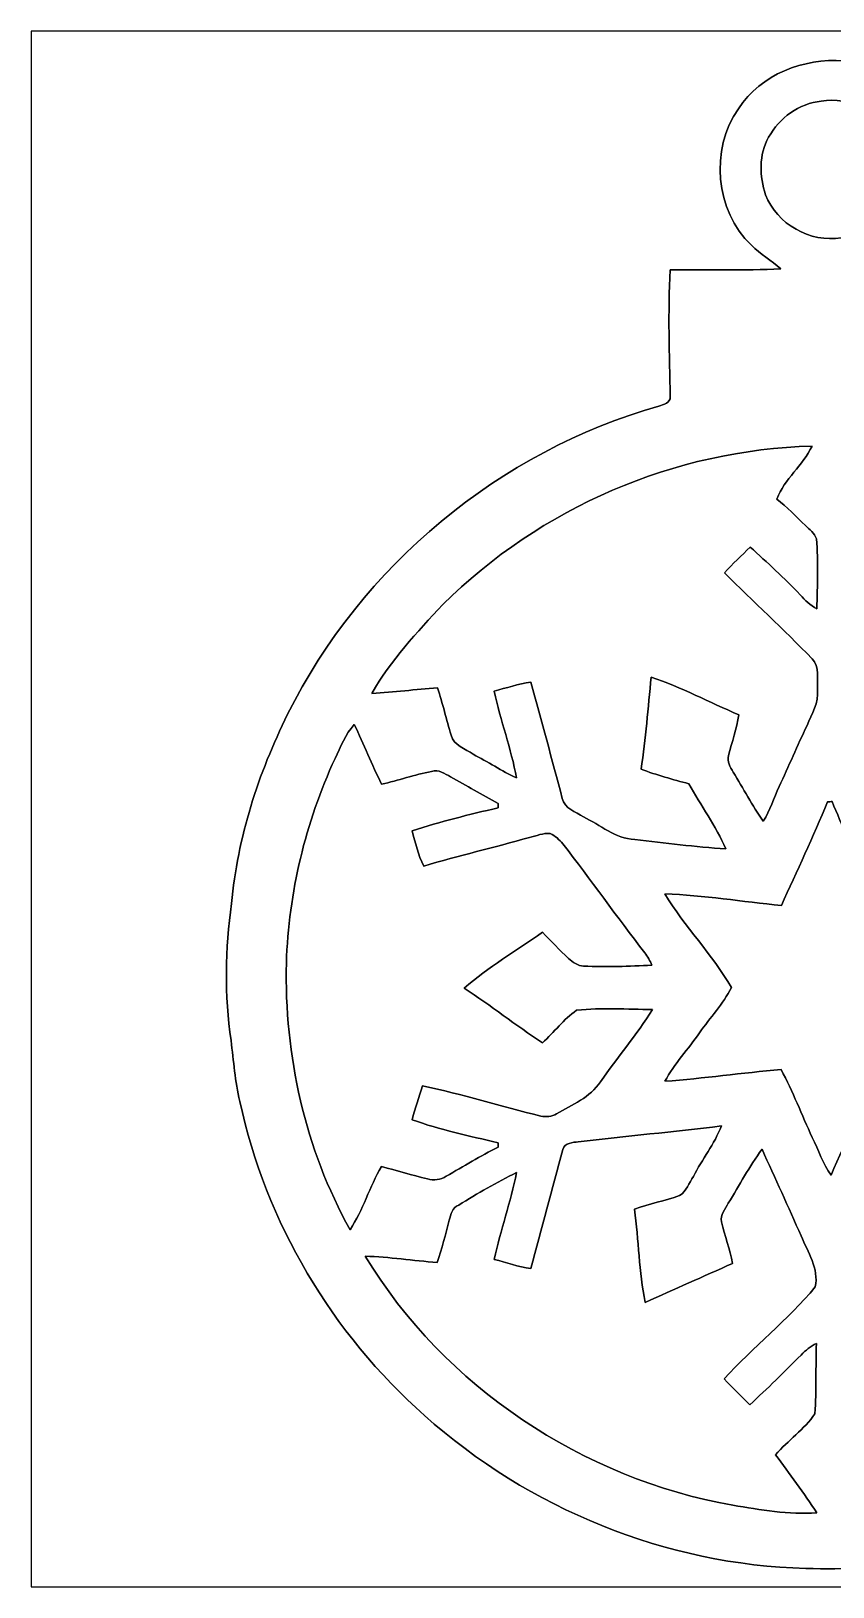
# Model space of a CAD drawing. Header units: centimetres. Extents: x -16.8 to 16.8, y -16.7 to 16.7.
# Drawn here: x -16.77 to 0.42, y -16.67 to 16.67 of the extents above; entities that cross this region are included whole.
import ezdxf

# ---------------------------------------------------------------- set-up
doc = ezdxf.new("R2010")
doc.units = ezdxf.units.CM
doc.header["$MEASUREMENT"] = 0
doc.layers.add('Layer 1', color=7, linetype='Continuous')

msp = doc.modelspace()

# ---------------------------------------------------------------- linework, layer by layer
at = {"layer": 'Layer 1', "color": 7}
for points, knots in [([(-16.77458, 16.66875), (-16.77458, 16.66875), (16.77458, 16.66875), (16.77458, 16.66875), (16.77458, 16.66875), (16.77458, 16.66875), (16.77458, -16.66875), (16.77458, -16.66875), (16.77458, -16.66875), (16.77458, -16.66875), (-16.77458, -16.66875), (-16.77458, -16.66875), (-16.77458, -16.66875), (-16.77458, -16.66875), (-16.77458, 16.66875), (-16.77458, 16.66875), (-16.77458, 16.66875), (-16.77458, 16.66875), (-16.77458, 16.66875), (-16.77458, 16.66875)], [0, 0, 0, 0, 0.16666667, 0.16666667, 0.16666667, 0.16666667, 0.33333333, 0.33333333, 0.33333333, 0.33333333, 0.5, 0.5, 0.5, 0.5, 0.66666667, 0.66666667, 0.66666667, 0.66666667, 1, 1, 1, 1]), ([(-1.6002, 15.00505), (-2.2225, 14.13369), (-2.10114, 12.81924), (-1.32539, 12.08017), (-1.32539, 12.08017), (-1.13489, 11.88614), (-0.89112, 11.75738), (-0.6925, 11.57323), (-0.6925, 11.57323), (-1.48273, 11.53477), (-2.27365, 11.56088), (-3.06423, 11.55277), (-3.06423, 11.55277), (-3.1182, 10.64719), (-3.08257, 9.73772), (-3.06458, 8.83144), (-3.06458, 8.83144), (-3.06246, 8.70338), (-3.21134, 8.66634), (-3.308, 8.63388), (-3.308, 8.63388), (-6.72677, 7.66692), (-9.69081, 5.21123), (-11.27196, 2.02883), (-11.27196, 2.02883), (-11.90131, 0.76094), (-12.34793, -0.61242), (-12.47493, -2.02671), (-12.47493, -2.02671), (-12.61745, -2.99826), (-12.62309, -3.99062), (-12.48657, -4.96323), (-12.48657, -4.96323), (-12.43013, -5.39785), (-12.39979, -5.83741), (-12.29854, -6.26498), (-12.29854, -6.26498), (-11.73903, -8.85296), (-10.32051, -11.24303), (-8.3372, -12.99422), (-8.3372, -12.99422), (-6.10376, -14.99447), (-3.1563, -16.19885), (-0.15416, -16.27293), (-0.15416, -16.27293), (1.49154, -16.31703), (3.16301, -16.14629), (4.72017, -15.58819), (4.72017, -15.58819), (6.8072, -14.87629), (8.70797, -13.62146), (10.17623, -11.97539), (10.17623, -11.97539), (11.81347, -10.16), (12.91696, -7.86095), (13.26903, -5.43913), (13.26903, -5.43913), (13.4493, -4.10492), (13.42425, -2.74567), (13.22105, -1.4157), (13.22105, -1.4157), (12.83229, 0.88053), (11.77008, 3.05188), (10.22315, 4.79002), (10.22315, 4.79002), (8.67939, 6.51263), (6.68373, 7.83802), (4.47216, 8.52946), (4.47216, 8.52946), (4.27108, 8.59296), (4.06471, 8.64835), (3.87562, 8.7436), (3.87562, 8.7436), (3.81564, 8.77429), (3.83258, 8.85084), (3.82482, 8.90552), (3.82482, 8.90552), (3.81635, 9.78782), (3.83505, 10.67012), (3.83999, 11.55241), (3.83999, 11.55241), (3.04835, 11.56159), (2.25637, 11.53266), (1.46544, 11.5764), (1.46544, 11.5764), (1.77059, 11.82264), (2.12372, 12.03078), (2.33786, 12.37086), (2.33786, 12.37086), (2.95169, 13.18366), (2.9023, 14.41238), (2.23379, 15.18073), (2.23379, 15.18073), (1.85526, 15.67145), (1.24848, 15.92897), (0.65193, 16.03163), (0.65193, 16.03163), (-0.20249, 16.09302), (-1.12571, 15.74765), (-1.6002, 15.00505)], [0, 0, 0, 0, 0.03846154, 0.03846154, 0.03846154, 0.03846154, 0.07692308, 0.07692308, 0.07692308, 0.07692308, 0.11538462, 0.11538462, 0.11538462, 0.11538462, 0.15384615, 0.15384615, 0.15384615, 0.15384615, 0.19230769, 0.19230769, 0.19230769, 0.19230769, 0.23076923, 0.23076923, 0.23076923, 0.23076923, 0.26923077, 0.26923077, 0.26923077, 0.26923077, 0.30769231, 0.30769231, 0.30769231, 0.30769231, 0.34615385, 0.34615385, 0.34615385, 0.34615385, 0.38461538, 0.38461538, 0.38461538, 0.38461538, 0.42307692, 0.42307692, 0.42307692, 0.42307692, 0.46153846, 0.46153846, 0.46153846, 0.46153846, 0.5, 0.5, 0.5, 0.5, 0.53846154, 0.53846154, 0.53846154, 0.53846154, 0.57692308, 0.57692308, 0.57692308, 0.57692308, 0.61538462, 0.61538462, 0.61538462, 0.61538462, 0.65384615, 0.65384615, 0.65384615, 0.65384615, 0.69230769, 0.69230769, 0.69230769, 0.69230769, 0.73076923, 0.73076923, 0.73076923, 0.73076923, 0.76923077, 0.76923077, 0.76923077, 0.76923077, 0.80769231, 0.80769231, 0.80769231, 0.80769231, 0.84615385, 0.84615385, 0.84615385, 0.84615385, 0.88461538, 0.88461538, 0.88461538, 0.88461538, 0.92307692, 0.92307692, 0.92307692, 0.92307692, 1, 1, 1, 1]), ([(0.17321, 15.16839), (0.77399, 15.26822), (1.42946, 14.95354), (1.71274, 14.41238), (1.71274, 14.41238), (1.94239, 14.01657), (1.95016, 13.50539), (1.76424, 13.09052), (1.76424, 13.09052), (1.55575, 12.63544), (1.10031, 12.30101), (0.6029, 12.24139), (0.6029, 12.24139), (-0.06315, 12.12427), (-0.77788, 12.5349), (-1.02376, 13.16143), (-1.02376, 13.16143), (-1.14547, 13.5569), (-1.17087, 14.02362), (-0.95568, 14.39298), (-0.95568, 14.39298), (-0.72884, 14.80891), (-0.30233, 15.12006), (0.17321, 15.16839)], [0, 0, 0, 0, 0.14285714, 0.14285714, 0.14285714, 0.14285714, 0.28571429, 0.28571429, 0.28571429, 0.28571429, 0.42857143, 0.42857143, 0.42857143, 0.42857143, 0.57142857, 0.57142857, 0.57142857, 0.57142857, 0.71428571, 0.71428571, 0.71428571, 0.71428571, 1, 1, 1, 1]), ([(-7.94314, 4.38044), (-5.85611, 6.45689), (-2.96863, 7.70184), (-0.02364, 7.77628), (-0.02364, 7.77628), (-0.22331, 7.36424), (-0.61313, 7.07178), (-0.77823, 6.64245), (-0.77823, 6.64245), (-0.55986, 6.4703), (-0.37077, 6.26533), (-0.16616, 6.07766), (-0.16616, 6.07766), (-0.08431, 5.98699), (0.0314, 5.91114), (0.06879, 5.78838), (0.06879, 5.78838), (0.11359, 5.29061), (0.08855, 4.78966), (0.07796, 4.29084), (0.07796, 4.29084), (-0.06209, 4.3628), (-0.17321, 4.47569), (-0.27905, 4.58999), (-0.27905, 4.58999), (-0.61666, 4.95053), (-0.98637, 5.27897), (-1.34973, 5.61305), (-1.34973, 5.61305), (-1.53494, 5.43066), (-1.72685, 5.25533), (-1.90288, 5.06377), (-1.90288, 5.06377), (-1.28693, 4.439), (-0.63535, 3.84986), (-0.02434, 3.22016), (-0.02434, 3.22016), (0.1524, 3.05082), (0.07267, 2.77354), (0.09349, 2.55729), (0.09349, 2.55729), (0.11783, 2.28), (-0.02293, 2.03341), (-0.13194, 1.79105), (-0.13194, 1.79105), (-0.33761, 1.35784), (-0.52634, 0.91722), (-0.72813, 0.4826), (-0.72813, 0.4826), (-0.8442, 0.2353), (-0.9204, -0.03175), (-1.06998, -0.26282), (-1.06998, -0.26282), (-1.30704, 0.07479), (-1.50107, 0.43921), (-1.71662, 0.79022), (-1.71662, 0.79022), (-1.78012, 0.895), (-1.85314, 1.01706), (-1.81645, 1.14441), (-1.81645, 1.14441), (-1.74766, 1.43722), (-1.63336, 1.71909), (-1.59808, 2.01965), (-1.59808, 2.01965), (-2.22462, 2.28459), (-2.82857, 2.6102), (-3.47416, 2.82575), (-3.47416, 2.82575), (-3.54189, 2.16817), (-3.58846, 1.50742), (-3.69182, 0.85372), (-3.69182, 0.85372), (-3.35809, 0.72672), (-3.01308, 0.63112), (-2.66771, 0.54081), (-2.66771, 0.54081), (-2.4063, 0.07479), (-2.09021, -0.36371), (-1.8736, -0.85302), (-1.8736, -0.85302), (-2.5273, -0.8128), (-3.17747, -0.72602), (-3.82834, -0.65511), (-3.82834, -0.65511), (-4.24321, -0.63077), (-4.56847, -0.34184), (-4.92795, -0.16792), (-4.92795, -0.16792), (-5.09517, -0.06279), (-5.33047, 0.00917), (-5.38233, 0.22472), (-5.38233, 0.22472), (-5.59647, 1.05869), (-5.83212, 1.88666), (-6.05896, 2.71745), (-6.05896, 2.71745), (-6.3246, 2.67794), (-6.58142, 2.59644), (-6.8393, 2.52271), (-6.8393, 2.52271), (-6.70701, 1.89689), (-6.47524, 1.29505), (-6.36482, 0.66428), (-6.36482, 0.66428), (-6.68373, 0.81598), (-6.97936, 1.01247), (-7.29368, 1.17299), (-7.29368, 1.17299), (-7.45913, 1.29187), (-7.71102, 1.36137), (-7.76746, 1.57974), (-7.76746, 1.57974), (-7.86412, 1.91876), (-7.94844, 2.26166), (-8.05709, 2.5975), (-8.05709, 2.5975), (-8.52629, 2.56364), (-8.99372, 2.50119), (-9.46362, 2.47615), (-9.46362, 2.47615), (-9.06039, 3.18699), (-8.49877, 3.78742), (-7.94314, 4.38044)], [0, 0, 0, 0, 0.03125, 0.03125, 0.03125, 0.03125, 0.0625, 0.0625, 0.0625, 0.0625, 0.09375, 0.09375, 0.09375, 0.09375, 0.125, 0.125, 0.125, 0.125, 0.15625, 0.15625, 0.15625, 0.15625, 0.1875, 0.1875, 0.1875, 0.1875, 0.21875, 0.21875, 0.21875, 0.21875, 0.25, 0.25, 0.25, 0.25, 0.28125, 0.28125, 0.28125, 0.28125, 0.3125, 0.3125, 0.3125, 0.3125, 0.34375, 0.34375, 0.34375, 0.34375, 0.375, 0.375, 0.375, 0.375, 0.40625, 0.40625, 0.40625, 0.40625, 0.4375, 0.4375, 0.4375, 0.4375, 0.46875, 0.46875, 0.46875, 0.46875, 0.5, 0.5, 0.5, 0.5, 0.53125, 0.53125, 0.53125, 0.53125, 0.5625, 0.5625, 0.5625, 0.5625, 0.59375, 0.59375, 0.59375, 0.59375, 0.625, 0.625, 0.625, 0.625, 0.65625, 0.65625, 0.65625, 0.65625, 0.6875, 0.6875, 0.6875, 0.6875, 0.71875, 0.71875, 0.71875, 0.71875, 0.75, 0.75, 0.75, 0.75, 0.78125, 0.78125, 0.78125, 0.78125, 0.8125, 0.8125, 0.8125, 0.8125, 0.84375, 0.84375, 0.84375, 0.84375, 0.875, 0.875, 0.875, 0.875, 0.90625, 0.90625, 0.90625, 0.90625, 0.9375, 0.9375, 0.9375, 0.9375, 1, 1, 1, 1]), ([(-10.2549, 1.08021), (-10.13636, 1.33244), (-10.03618, 1.60196), (-9.84321, 1.80869), (-9.84321, 1.80869), (-9.63648, 1.38853), (-9.46538, 0.95179), (-9.25724, 0.53199), (-9.25724, 0.53199), (-8.89635, 0.60889), (-8.54886, 0.73942), (-8.18586, 0.80574), (-8.18586, 0.80574), (-8.03063, 0.86254), (-7.90575, 0.75001), (-7.77628, 0.69144), (-7.77628, 0.69144), (-7.43797, 0.49883), (-7.10106, 0.30445), (-6.75816, 0.11994), (-6.75816, 0.11994), (-6.75816, 0.09666), (-6.75816, 0.04939), (-6.75816, 0.02611), (-6.75816, 0.02611), (-7.37764, -0.11924), (-7.99677, -0.27305), (-8.60319, -0.46567), (-8.60319, -0.46567), (-8.53087, -0.72073), (-8.47513, -0.98425), (-8.35272, -1.22167), (-8.35272, -1.22167), (-7.60166, -1.00365), (-6.83966, -0.82374), (-6.08753, -0.60889), (-6.08753, -0.60889), (-5.94007, -0.5775), (-5.79191, -0.50871), (-5.63774, -0.52564), (-5.63774, -0.52564), (-5.5312, -0.57291), (-5.44548, -0.65899), (-5.36716, -0.74471), (-5.36716, -0.74471), (-4.77661, -1.51941), (-4.20652, -2.30999), (-3.61033, -3.08081), (-3.61033, -3.08081), (-3.54859, -3.16265), (-3.4992, -3.25296), (-3.46004, -3.34786), (-3.46004, -3.34786), (-3.94723, -3.37256), (-4.43583, -3.38596), (-4.92337, -3.36726), (-4.92337, -3.36726), (-5.04931, -3.36162), (-5.15549, -3.28083), (-5.24545, -3.2004), (-5.24545, -3.2004), (-5.4416, -3.02295), (-5.61975, -2.82787), (-5.80778, -2.64266), (-5.80778, -2.64266), (-6.37258, -3.03283), (-6.96454, -3.39302), (-7.48771, -3.83857), (-7.48771, -3.83857), (-6.91444, -4.2097), (-6.37822, -4.63479), (-5.80672, -5.00803), (-5.80672, -5.00803), (-5.55625, -4.78437), (-5.35234, -4.5018), (-5.0733, -4.31412), (-5.0733, -4.31412), (-4.53566, -4.24886), (-3.98851, -4.29225), (-3.44734, -4.2986), (-3.44734, -4.2986), (-3.78919, -4.83411), (-4.19029, -5.32906), (-4.56353, -5.84306), (-4.56353, -5.84306), (-4.78614, -6.1782), (-5.16608, -6.34189), (-5.5051, -6.53062), (-5.5051, -6.53062), (-5.60493, -6.59024), (-5.72523, -6.60612), (-5.83883, -6.58072), (-5.83883, -6.58072), (-6.68726, -6.37046), (-7.5244, -6.11364), (-8.37988, -5.93266), (-8.37988, -5.93266), (-8.46102, -6.17185), (-8.53722, -6.4135), (-8.60213, -6.65798), (-8.60213, -6.65798), (-8.00382, -6.87458), (-7.37729, -7.00581), (-6.75852, -7.15045), (-6.75852, -7.15045), (-6.75816, -7.17444), (-6.75746, -7.22171), (-6.75675, -7.24535), (-6.75675, -7.24535), (-7.13634, -7.43797), (-7.50217, -7.65492), (-7.86906, -7.86941), (-7.86906, -7.86941), (-7.98865, -7.94279), (-8.13894, -7.96149), (-8.2744, -7.92727), (-8.2744, -7.92727), (-8.60425, -7.84154), (-8.93198, -7.74947), (-9.26112, -7.66127), (-9.26112, -7.66127), (-9.50736, -8.10084), (-9.66117, -8.58873), (-9.93069, -9.01559), (-9.93069, -9.01559), (-10.90224, -7.28521), (-11.34392, -5.27791), (-11.29947, -3.29953), (-11.29947, -3.29953), (-11.24938, -1.78999), (-10.89201, -0.28963), (-10.2549, 1.08021)], [0, 0, 0, 0, 0.02941176, 0.02941176, 0.02941176, 0.02941176, 0.05882353, 0.05882353, 0.05882353, 0.05882353, 0.08823529, 0.08823529, 0.08823529, 0.08823529, 0.11764706, 0.11764706, 0.11764706, 0.11764706, 0.14705882, 0.14705882, 0.14705882, 0.14705882, 0.17647059, 0.17647059, 0.17647059, 0.17647059, 0.20588235, 0.20588235, 0.20588235, 0.20588235, 0.23529412, 0.23529412, 0.23529412, 0.23529412, 0.26470588, 0.26470588, 0.26470588, 0.26470588, 0.29411765, 0.29411765, 0.29411765, 0.29411765, 0.32352941, 0.32352941, 0.32352941, 0.32352941, 0.35294118, 0.35294118, 0.35294118, 0.35294118, 0.38235294, 0.38235294, 0.38235294, 0.38235294, 0.41176471, 0.41176471, 0.41176471, 0.41176471, 0.44117647, 0.44117647, 0.44117647, 0.44117647, 0.47058824, 0.47058824, 0.47058824, 0.47058824, 0.5, 0.5, 0.5, 0.5, 0.52941176, 0.52941176, 0.52941176, 0.52941176, 0.55882353, 0.55882353, 0.55882353, 0.55882353, 0.58823529, 0.58823529, 0.58823529, 0.58823529, 0.61764706, 0.61764706, 0.61764706, 0.61764706, 0.64705882, 0.64705882, 0.64705882, 0.64705882, 0.67647059, 0.67647059, 0.67647059, 0.67647059, 0.70588235, 0.70588235, 0.70588235, 0.70588235, 0.73529412, 0.73529412, 0.73529412, 0.73529412, 0.76470588, 0.76470588, 0.76470588, 0.76470588, 0.79411765, 0.79411765, 0.79411765, 0.79411765, 0.82352941, 0.82352941, 0.82352941, 0.82352941, 0.85294118, 0.85294118, 0.85294118, 0.85294118, 0.88235294, 0.88235294, 0.88235294, 0.88235294, 0.91176471, 0.91176471, 0.91176471, 0.91176471, 0.94117647, 0.94117647, 0.94117647, 0.94117647, 1, 1, 1, 1]), ([(0.30868, 0.15311), (0.33302, 0.15487), (0.38206, 0.1584), (0.4064, 0.16016), (0.4064, 0.16016), (0.61242, -0.35384), (0.85972, -0.84914), (1.07668, -1.35819), (1.07668, -1.35819), (1.18463, -1.59773), (1.27529, -1.84785), (1.42275, -2.06693), (1.42275, -2.06693), (2.25072, -1.9939), (3.07411, -1.86267), (3.9049, -1.82704), (3.9049, -1.82704), (3.52178, -2.38936), (3.09809, -2.92347), (2.69275, -3.46957), (2.69275, -3.46957), (2.61232, -3.58563), (2.50402, -3.68829), (2.45639, -3.82411), (2.45639, -3.82411), (2.89877, -4.51661), (3.46428, -5.12551), (3.90948, -5.81695), (3.90948, -5.81695), (3.0667, -5.79931), (2.23414, -5.64339), (1.39382, -5.58588), (1.39382, -5.58588), (1.05516, -6.33801), (0.71332, -7.08907), (0.38382, -7.84542), (0.38382, -7.84542), (0.20779, -7.59954), (0.11501, -7.30673), (-0.01834, -7.03792), (-0.01834, -7.03792), (-0.24906, -6.55708), (-0.43109, -6.05261), (-0.68756, -5.58482), (-0.68756, -5.58482), (-1.52012, -5.65326), (-2.34809, -5.77462), (-3.18135, -5.83424), (-3.18135, -5.83424), (-2.97639, -5.45924), (-2.68217, -5.14279), (-2.43628, -4.79496), (-2.43628, -4.79496), (-2.21086, -4.47181), (-1.9304, -4.17654), (-1.75436, -3.82729), (-1.75436, -3.82729), (-2.16429, -3.1182), (-2.75414, -2.5206), (-3.18382, -1.81963), (-3.18382, -1.81963), (-2.34633, -1.84714), (-1.51694, -1.98861), (-0.68298, -2.06657), (-0.68298, -2.06657), (-0.34184, -1.33174), (-0.00459, -0.59408), (0.30868, 0.15311)], [0, 0, 0, 0, 0.05555556, 0.05555556, 0.05555556, 0.05555556, 0.11111111, 0.11111111, 0.11111111, 0.11111111, 0.16666667, 0.16666667, 0.16666667, 0.16666667, 0.22222222, 0.22222222, 0.22222222, 0.22222222, 0.27777778, 0.27777778, 0.27777778, 0.27777778, 0.33333333, 0.33333333, 0.33333333, 0.33333333, 0.38888889, 0.38888889, 0.38888889, 0.38888889, 0.44444444, 0.44444444, 0.44444444, 0.44444444, 0.5, 0.5, 0.5, 0.5, 0.55555556, 0.55555556, 0.55555556, 0.55555556, 0.61111111, 0.61111111, 0.61111111, 0.61111111, 0.66666667, 0.66666667, 0.66666667, 0.66666667, 0.72222222, 0.72222222, 0.72222222, 0.72222222, 0.77777778, 0.77777778, 0.77777778, 0.77777778, 0.83333333, 0.83333333, 0.83333333, 0.83333333, 0.88888889, 0.88888889, 0.88888889, 0.88888889, 1, 1, 1, 1]), ([(-5.03943, -7.13034), (-4.01673, -7.01005), (-2.99085, -6.91974), (-1.96921, -6.79168), (-1.96921, -6.79168), (-2.11631, -7.17867), (-2.38019, -7.50641), (-2.57034, -7.87188), (-2.57034, -7.87188), (-2.66277, -8.00841), (-2.71427, -8.19291), (-2.86385, -8.28146), (-2.86385, -8.28146), (-3.17923, -8.4014), (-3.51684, -8.45326), (-3.83117, -8.57603), (-3.83117, -8.57603), (-3.74121, -9.23925), (-3.74227, -9.91658), (-3.6008, -10.57169), (-3.6008, -10.57169), (-2.97886, -10.293), (-2.35656, -10.01571), (-1.73355, -9.73949), (-1.73355, -9.73949), (-1.78012, -9.43398), (-1.899, -9.14612), (-1.96709, -8.84626), (-1.96709, -8.84626), (-2.00237, -8.69668), (-1.88313, -8.56932), (-1.82174, -8.44585), (-1.82174, -8.44585), (-1.57656, -8.06379), (-1.37266, -7.65457), (-1.09714, -7.29262), (-1.09714, -7.29262), (-0.81421, -7.90963), (-0.53446, -8.52805), (-0.25788, -9.14823), (-0.25788, -9.14823), (-0.11148, -9.49643), (0.127, -9.84321), (0.04551, -10.24079), (0.04551, -10.24079), (-0.55174, -10.94916), (-1.28305, -11.53195), (-1.911, -12.21281), (-1.911, -12.21281), (-1.73073, -12.39908), (-1.54658, -12.58252), (-1.36066, -12.76421), (-1.36066, -12.76421), (-0.98072, -12.42272), (-0.62018, -12.06112), (-0.25894, -11.70023), (-0.25894, -11.70023), (-0.16298, -11.60039), (-0.05468, -11.51184), (0.07056, -11.45081), (0.07056, -11.45081), (0.05045, -11.95246), (0.0702, -12.45553), (0.03881, -12.95717), (0.03881, -12.95717), (-0.19332, -13.29478), (-0.53763, -13.53185), (-0.80892, -13.83559), (-0.80892, -13.83559), (-0.50906, -14.24799), (-0.19826, -14.65368), (0.07867, -15.08231), (0.07867, -15.08231), (-0.52599, -15.12605), (-1.13065, -15.01352), (-1.72579, -14.91932), (-1.72579, -14.91932), (-4.94136, -14.34677), (-7.91034, -12.38603), (-9.60579, -9.5818), (-9.60579, -9.5818), (-9.09038, -9.60191), (-8.57885, -9.67493), (-8.06485, -9.72009), (-8.06485, -9.72009), (-7.96678, -9.42058), (-7.88211, -9.11719), (-7.80627, -8.81168), (-7.80627, -8.81168), (-7.76887, -8.68786), (-7.74453, -8.53616), (-7.60095, -8.48748), (-7.60095, -8.48748), (-7.19949, -8.23666), (-6.78744, -8.00029), (-6.3627, -7.79145), (-6.3627, -7.79145), (-6.48688, -8.41975), (-6.70631, -9.02441), (-6.83895, -9.65094), (-6.83895, -9.65094), (-6.58072, -9.72114), (-6.32601, -9.81428), (-6.05896, -9.84568), (-6.05896, -9.84568), (-5.82895, -8.99513), (-5.60176, -8.14388), (-5.3661, -7.29509), (-5.3661, -7.29509), (-5.33083, -7.15186), (-5.15691, -7.14551), (-5.03943, -7.13034)], [0, 0, 0, 0, 0.03448276, 0.03448276, 0.03448276, 0.03448276, 0.06896552, 0.06896552, 0.06896552, 0.06896552, 0.10344828, 0.10344828, 0.10344828, 0.10344828, 0.13793103, 0.13793103, 0.13793103, 0.13793103, 0.17241379, 0.17241379, 0.17241379, 0.17241379, 0.20689655, 0.20689655, 0.20689655, 0.20689655, 0.24137931, 0.24137931, 0.24137931, 0.24137931, 0.27586207, 0.27586207, 0.27586207, 0.27586207, 0.31034483, 0.31034483, 0.31034483, 0.31034483, 0.34482759, 0.34482759, 0.34482759, 0.34482759, 0.37931034, 0.37931034, 0.37931034, 0.37931034, 0.4137931, 0.4137931, 0.4137931, 0.4137931, 0.44827586, 0.44827586, 0.44827586, 0.44827586, 0.48275862, 0.48275862, 0.48275862, 0.48275862, 0.51724138, 0.51724138, 0.51724138, 0.51724138, 0.55172414, 0.55172414, 0.55172414, 0.55172414, 0.5862069, 0.5862069, 0.5862069, 0.5862069, 0.62068966, 0.62068966, 0.62068966, 0.62068966, 0.65517241, 0.65517241, 0.65517241, 0.65517241, 0.68965517, 0.68965517, 0.68965517, 0.68965517, 0.72413793, 0.72413793, 0.72413793, 0.72413793, 0.75862069, 0.75862069, 0.75862069, 0.75862069, 0.79310345, 0.79310345, 0.79310345, 0.79310345, 0.82758621, 0.82758621, 0.82758621, 0.82758621, 0.86206897, 0.86206897, 0.86206897, 0.86206897, 0.89655172, 0.89655172, 0.89655172, 0.89655172, 0.93103448, 0.93103448, 0.93103448, 0.93103448, 1, 1, 1, 1])]:
    msp.add_open_spline(points, degree=3, knots=knots, dxfattribs=at)
at = {"layer": 'Layer 1', "color": 9}
for points, knots in [([(-1.6002, 15.00505), (-1.12571, 15.74765), (-0.20249, 16.09302), (0.65193, 16.03163), (0.65193, 16.03163), (1.24848, 15.92897), (1.85526, 15.67145), (2.23379, 15.18073), (2.23379, 15.18073), (2.9023, 14.41238), (2.95169, 13.18366), (2.33786, 12.37086), (2.33786, 12.37086), (2.12372, 12.03078), (1.77059, 11.82264), (1.46544, 11.5764), (1.46544, 11.5764), (2.25637, 11.53266), (3.04835, 11.56159), (3.83999, 11.55241), (3.83999, 11.55241), (3.83505, 10.67012), (3.81635, 9.78782), (3.82482, 8.90552), (3.82482, 8.90552), (3.83258, 8.85084), (3.81564, 8.77429), (3.87562, 8.7436), (3.87562, 8.7436), (4.06471, 8.64835), (4.27108, 8.59296), (4.47216, 8.52946), (4.47216, 8.52946), (6.68373, 7.83802), (8.67939, 6.51263), (10.22315, 4.79002), (10.22315, 4.79002), (11.77008, 3.05188), (12.83229, 0.88053), (13.22105, -1.4157), (13.22105, -1.4157), (13.42425, -2.74567), (13.4493, -4.10492), (13.26903, -5.43913), (13.26903, -5.43913), (12.91696, -7.86095), (11.81347, -10.16), (10.17623, -11.97539), (10.17623, -11.97539), (8.70797, -13.62146), (6.8072, -14.87629), (4.72017, -15.58819), (4.72017, -15.58819), (3.16301, -16.14629), (1.49154, -16.31703), (-0.15416, -16.27293), (-0.15416, -16.27293), (-3.1563, -16.19885), (-6.10376, -14.99447), (-8.3372, -12.99422), (-8.3372, -12.99422), (-10.32051, -11.24303), (-11.73903, -8.85296), (-12.29854, -6.26498), (-12.29854, -6.26498), (-12.39979, -5.83741), (-12.43013, -5.39785), (-12.48657, -4.96323), (-12.48657, -4.96323), (-12.62309, -3.99062), (-12.61745, -2.99826), (-12.47493, -2.02671), (-12.47493, -2.02671), (-12.34793, -0.61242), (-11.90131, 0.76094), (-11.27196, 2.02883), (-11.27196, 2.02883), (-9.69081, 5.21123), (-6.72677, 7.66692), (-3.308, 8.63388), (-3.308, 8.63388), (-3.21134, 8.66634), (-3.06246, 8.70338), (-3.06458, 8.83144), (-3.06458, 8.83144), (-3.08257, 9.73772), (-3.1182, 10.64719), (-3.06423, 11.55277), (-3.06423, 11.55277), (-2.27365, 11.56088), (-1.48273, 11.53477), (-0.6925, 11.57323), (-0.6925, 11.57323), (-0.89112, 11.75738), (-1.13489, 11.88614), (-1.32539, 12.08017), (-1.32539, 12.08017), (-2.10114, 12.81924), (-2.2225, 14.13369), (-1.6002, 15.00505), (-1.6002, 15.00505), (-1.6002, 15.00505), (-1.6002, 15.00505), (-1.6002, 15.00505)], [0, 0, 0, 0, 0.03703704, 0.03703704, 0.03703704, 0.03703704, 0.07407407, 0.07407407, 0.07407407, 0.07407407, 0.11111111, 0.11111111, 0.11111111, 0.11111111, 0.14814815, 0.14814815, 0.14814815, 0.14814815, 0.18518519, 0.18518519, 0.18518519, 0.18518519, 0.22222222, 0.22222222, 0.22222222, 0.22222222, 0.25925926, 0.25925926, 0.25925926, 0.25925926, 0.2962963, 0.2962963, 0.2962963, 0.2962963, 0.33333333, 0.33333333, 0.33333333, 0.33333333, 0.37037037, 0.37037037, 0.37037037, 0.37037037, 0.40740741, 0.40740741, 0.40740741, 0.40740741, 0.44444444, 0.44444444, 0.44444444, 0.44444444, 0.48148148, 0.48148148, 0.48148148, 0.48148148, 0.51851852, 0.51851852, 0.51851852, 0.51851852, 0.55555556, 0.55555556, 0.55555556, 0.55555556, 0.59259259, 0.59259259, 0.59259259, 0.59259259, 0.62962963, 0.62962963, 0.62962963, 0.62962963, 0.66666667, 0.66666667, 0.66666667, 0.66666667, 0.7037037, 0.7037037, 0.7037037, 0.7037037, 0.74074074, 0.74074074, 0.74074074, 0.74074074, 0.77777778, 0.77777778, 0.77777778, 0.77777778, 0.81481481, 0.81481481, 0.81481481, 0.81481481, 0.85185185, 0.85185185, 0.85185185, 0.85185185, 0.88888889, 0.88888889, 0.88888889, 0.88888889, 0.92592593, 0.92592593, 0.92592593, 0.92592593, 1, 1, 1, 1]), ([(0.17321, 15.16839), (-0.30233, 15.12006), (-0.72884, 14.80891), (-0.95568, 14.39298), (-0.95568, 14.39298), (-1.17087, 14.02362), (-1.14547, 13.5569), (-1.02376, 13.16143), (-1.02376, 13.16143), (-0.77788, 12.5349), (-0.06315, 12.12427), (0.6029, 12.24139), (0.6029, 12.24139), (1.10031, 12.30101), (1.55575, 12.63544), (1.76424, 13.09052), (1.76424, 13.09052), (1.95016, 13.50539), (1.94239, 14.01657), (1.71274, 14.41238), (1.71274, 14.41238), (1.42946, 14.95354), (0.77399, 15.26822), (0.17321, 15.16839), (0.17321, 15.16839), (0.17321, 15.16839), (0.17321, 15.16839), (0.17321, 15.16839)], [0, 0, 0, 0, 0.125, 0.125, 0.125, 0.125, 0.25, 0.25, 0.25, 0.25, 0.375, 0.375, 0.375, 0.375, 0.5, 0.5, 0.5, 0.5, 0.625, 0.625, 0.625, 0.625, 0.75, 0.75, 0.75, 0.75, 1, 1, 1, 1]), ([(-7.94314, 4.38044), (-8.49877, 3.78742), (-9.06039, 3.18699), (-9.46362, 2.47615), (-9.46362, 2.47615), (-8.99372, 2.50119), (-8.52629, 2.56364), (-8.05709, 2.5975), (-8.05709, 2.5975), (-7.94844, 2.26166), (-7.86412, 1.91876), (-7.76746, 1.57974), (-7.76746, 1.57974), (-7.71102, 1.36137), (-7.45913, 1.29187), (-7.29368, 1.17299), (-7.29368, 1.17299), (-6.97936, 1.01247), (-6.68373, 0.81598), (-6.36482, 0.66428), (-6.36482, 0.66428), (-6.47524, 1.29505), (-6.70701, 1.89689), (-6.8393, 2.52271), (-6.8393, 2.52271), (-6.58142, 2.59644), (-6.3246, 2.67794), (-6.05896, 2.71745), (-6.05896, 2.71745), (-5.83212, 1.88666), (-5.59647, 1.05869), (-5.38233, 0.22472), (-5.38233, 0.22472), (-5.33047, 0.00917), (-5.09517, -0.06279), (-4.92795, -0.16792), (-4.92795, -0.16792), (-4.56847, -0.34184), (-4.24321, -0.63077), (-3.82834, -0.65511), (-3.82834, -0.65511), (-3.17747, -0.72602), (-2.5273, -0.8128), (-1.8736, -0.85302), (-1.8736, -0.85302), (-2.09021, -0.36371), (-2.4063, 0.07479), (-2.66771, 0.54081), (-2.66771, 0.54081), (-3.01308, 0.63112), (-3.35809, 0.72672), (-3.69182, 0.85372), (-3.69182, 0.85372), (-3.58846, 1.50742), (-3.54189, 2.16817), (-3.47416, 2.82575), (-3.47416, 2.82575), (-2.82857, 2.6102), (-2.22462, 2.28459), (-1.59808, 2.01965), (-1.59808, 2.01965), (-1.63336, 1.71909), (-1.74766, 1.43722), (-1.81645, 1.14441), (-1.81645, 1.14441), (-1.85314, 1.01706), (-1.78012, 0.895), (-1.71662, 0.79022), (-1.71662, 0.79022), (-1.50107, 0.43921), (-1.30704, 0.07479), (-1.06998, -0.26282), (-1.06998, -0.26282), (-0.9204, -0.03175), (-0.8442, 0.2353), (-0.72813, 0.4826), (-0.72813, 0.4826), (-0.52634, 0.91722), (-0.33761, 1.35784), (-0.13194, 1.79105), (-0.13194, 1.79105), (-0.02293, 2.03341), (0.11783, 2.28), (0.09349, 2.55729), (0.09349, 2.55729), (0.07267, 2.77354), (0.1524, 3.05082), (-0.02434, 3.22016), (-0.02434, 3.22016), (-0.63535, 3.84986), (-1.28693, 4.439), (-1.90288, 5.06377), (-1.90288, 5.06377), (-1.72685, 5.25533), (-1.53494, 5.43066), (-1.34973, 5.61305), (-1.34973, 5.61305), (-0.98637, 5.27897), (-0.61666, 4.95053), (-0.27905, 4.58999), (-0.27905, 4.58999), (-0.17321, 4.47569), (-0.06209, 4.3628), (0.07796, 4.29084), (0.07796, 4.29084), (0.08855, 4.78966), (0.11359, 5.29061), (0.06879, 5.78838), (0.06879, 5.78838), (0.0314, 5.91114), (-0.08431, 5.98699), (-0.16616, 6.07766), (-0.16616, 6.07766), (-0.37077, 6.26533), (-0.55986, 6.4703), (-0.77823, 6.64245), (-0.77823, 6.64245), (-0.61313, 7.07178), (-0.22331, 7.36424), (-0.02364, 7.77628), (-0.02364, 7.77628), (-2.96863, 7.70184), (-5.85611, 6.45689), (-7.94314, 4.38044), (-7.94314, 4.38044), (-7.94314, 4.38044), (-7.94314, 4.38044), (-7.94314, 4.38044)], [0, 0, 0, 0, 0.03030303, 0.03030303, 0.03030303, 0.03030303, 0.06060606, 0.06060606, 0.06060606, 0.06060606, 0.09090909, 0.09090909, 0.09090909, 0.09090909, 0.12121212, 0.12121212, 0.12121212, 0.12121212, 0.15151515, 0.15151515, 0.15151515, 0.15151515, 0.18181818, 0.18181818, 0.18181818, 0.18181818, 0.21212121, 0.21212121, 0.21212121, 0.21212121, 0.24242424, 0.24242424, 0.24242424, 0.24242424, 0.27272727, 0.27272727, 0.27272727, 0.27272727, 0.3030303, 0.3030303, 0.3030303, 0.3030303, 0.33333333, 0.33333333, 0.33333333, 0.33333333, 0.36363636, 0.36363636, 0.36363636, 0.36363636, 0.39393939, 0.39393939, 0.39393939, 0.39393939, 0.42424242, 0.42424242, 0.42424242, 0.42424242, 0.45454545, 0.45454545, 0.45454545, 0.45454545, 0.48484848, 0.48484848, 0.48484848, 0.48484848, 0.51515152, 0.51515152, 0.51515152, 0.51515152, 0.54545455, 0.54545455, 0.54545455, 0.54545455, 0.57575758, 0.57575758, 0.57575758, 0.57575758, 0.60606061, 0.60606061, 0.60606061, 0.60606061, 0.63636364, 0.63636364, 0.63636364, 0.63636364, 0.66666667, 0.66666667, 0.66666667, 0.66666667, 0.6969697, 0.6969697, 0.6969697, 0.6969697, 0.72727273, 0.72727273, 0.72727273, 0.72727273, 0.75757576, 0.75757576, 0.75757576, 0.75757576, 0.78787879, 0.78787879, 0.78787879, 0.78787879, 0.81818182, 0.81818182, 0.81818182, 0.81818182, 0.84848485, 0.84848485, 0.84848485, 0.84848485, 0.87878788, 0.87878788, 0.87878788, 0.87878788, 0.90909091, 0.90909091, 0.90909091, 0.90909091, 0.93939394, 0.93939394, 0.93939394, 0.93939394, 1, 1, 1, 1]), ([(-10.2549, 1.08021), (-10.89201, -0.28963), (-11.24938, -1.78999), (-11.29947, -3.29953), (-11.29947, -3.29953), (-11.34392, -5.27791), (-10.90224, -7.28521), (-9.93069, -9.01559), (-9.93069, -9.01559), (-9.66117, -8.58873), (-9.50736, -8.10084), (-9.26112, -7.66127), (-9.26112, -7.66127), (-8.93198, -7.74947), (-8.60425, -7.84154), (-8.2744, -7.92727), (-8.2744, -7.92727), (-8.13894, -7.96149), (-7.98865, -7.94279), (-7.86906, -7.86941), (-7.86906, -7.86941), (-7.50217, -7.65492), (-7.13634, -7.43797), (-6.75675, -7.24535), (-6.75675, -7.24535), (-6.75746, -7.22171), (-6.75816, -7.17444), (-6.75852, -7.15045), (-6.75852, -7.15045), (-7.37729, -7.00581), (-8.00382, -6.87458), (-8.60213, -6.65798), (-8.60213, -6.65798), (-8.53722, -6.4135), (-8.46102, -6.17185), (-8.37988, -5.93266), (-8.37988, -5.93266), (-7.5244, -6.11364), (-6.68726, -6.37046), (-5.83883, -6.58072), (-5.83883, -6.58072), (-5.72523, -6.60612), (-5.60493, -6.59024), (-5.5051, -6.53062), (-5.5051, -6.53062), (-5.16608, -6.34189), (-4.78614, -6.1782), (-4.56353, -5.84306), (-4.56353, -5.84306), (-4.19029, -5.32906), (-3.78919, -4.83411), (-3.44734, -4.2986), (-3.44734, -4.2986), (-3.98851, -4.29225), (-4.53566, -4.24886), (-5.0733, -4.31412), (-5.0733, -4.31412), (-5.35234, -4.5018), (-5.55625, -4.78437), (-5.80672, -5.00803), (-5.80672, -5.00803), (-6.37822, -4.63479), (-6.91444, -4.2097), (-7.48771, -3.83857), (-7.48771, -3.83857), (-6.96454, -3.39302), (-6.37258, -3.03283), (-5.80778, -2.64266), (-5.80778, -2.64266), (-5.61975, -2.82787), (-5.4416, -3.02295), (-5.24545, -3.2004), (-5.24545, -3.2004), (-5.15549, -3.28083), (-5.04931, -3.36162), (-4.92337, -3.36726), (-4.92337, -3.36726), (-4.43583, -3.38596), (-3.94723, -3.37256), (-3.46004, -3.34786), (-3.46004, -3.34786), (-3.4992, -3.25296), (-3.54859, -3.16265), (-3.61033, -3.08081), (-3.61033, -3.08081), (-4.20652, -2.30999), (-4.77661, -1.51941), (-5.36716, -0.74471), (-5.36716, -0.74471), (-5.44548, -0.65899), (-5.5312, -0.57291), (-5.63774, -0.52564), (-5.63774, -0.52564), (-5.79191, -0.50871), (-5.94007, -0.5775), (-6.08753, -0.60889), (-6.08753, -0.60889), (-6.83966, -0.82374), (-7.60166, -1.00365), (-8.35272, -1.22167), (-8.35272, -1.22167), (-8.47513, -0.98425), (-8.53087, -0.72073), (-8.60319, -0.46567), (-8.60319, -0.46567), (-7.99677, -0.27305), (-7.37764, -0.11924), (-6.75816, 0.02611), (-6.75816, 0.02611), (-6.75816, 0.04939), (-6.75816, 0.09666), (-6.75816, 0.11994), (-6.75816, 0.11994), (-7.10106, 0.30445), (-7.43797, 0.49883), (-7.77628, 0.69144), (-7.77628, 0.69144), (-7.90575, 0.75001), (-8.03063, 0.86254), (-8.18586, 0.80574), (-8.18586, 0.80574), (-8.54886, 0.73942), (-8.89635, 0.60889), (-9.25724, 0.53199), (-9.25724, 0.53199), (-9.46538, 0.95179), (-9.63648, 1.38853), (-9.84321, 1.80869), (-9.84321, 1.80869), (-10.03618, 1.60196), (-10.13636, 1.33244), (-10.2549, 1.08021), (-10.2549, 1.08021), (-10.2549, 1.08021), (-10.2549, 1.08021), (-10.2549, 1.08021)], [0, 0, 0, 0, 0.02857143, 0.02857143, 0.02857143, 0.02857143, 0.05714286, 0.05714286, 0.05714286, 0.05714286, 0.08571429, 0.08571429, 0.08571429, 0.08571429, 0.11428571, 0.11428571, 0.11428571, 0.11428571, 0.14285714, 0.14285714, 0.14285714, 0.14285714, 0.17142857, 0.17142857, 0.17142857, 0.17142857, 0.2, 0.2, 0.2, 0.2, 0.22857143, 0.22857143, 0.22857143, 0.22857143, 0.25714286, 0.25714286, 0.25714286, 0.25714286, 0.28571429, 0.28571429, 0.28571429, 0.28571429, 0.31428571, 0.31428571, 0.31428571, 0.31428571, 0.34285714, 0.34285714, 0.34285714, 0.34285714, 0.37142857, 0.37142857, 0.37142857, 0.37142857, 0.4, 0.4, 0.4, 0.4, 0.42857143, 0.42857143, 0.42857143, 0.42857143, 0.45714286, 0.45714286, 0.45714286, 0.45714286, 0.48571429, 0.48571429, 0.48571429, 0.48571429, 0.51428571, 0.51428571, 0.51428571, 0.51428571, 0.54285714, 0.54285714, 0.54285714, 0.54285714, 0.57142857, 0.57142857, 0.57142857, 0.57142857, 0.6, 0.6, 0.6, 0.6, 0.62857143, 0.62857143, 0.62857143, 0.62857143, 0.65714286, 0.65714286, 0.65714286, 0.65714286, 0.68571429, 0.68571429, 0.68571429, 0.68571429, 0.71428571, 0.71428571, 0.71428571, 0.71428571, 0.74285714, 0.74285714, 0.74285714, 0.74285714, 0.77142857, 0.77142857, 0.77142857, 0.77142857, 0.8, 0.8, 0.8, 0.8, 0.82857143, 0.82857143, 0.82857143, 0.82857143, 0.85714286, 0.85714286, 0.85714286, 0.85714286, 0.88571429, 0.88571429, 0.88571429, 0.88571429, 0.91428571, 0.91428571, 0.91428571, 0.91428571, 0.94285714, 0.94285714, 0.94285714, 0.94285714, 1, 1, 1, 1]), ([(0.30868, 0.15311), (-0.00459, -0.59408), (-0.34184, -1.33174), (-0.68298, -2.06657), (-0.68298, -2.06657), (-1.51694, -1.98861), (-2.34633, -1.84714), (-3.18382, -1.81963), (-3.18382, -1.81963), (-2.75414, -2.5206), (-2.16429, -3.1182), (-1.75436, -3.82729), (-1.75436, -3.82729), (-1.9304, -4.17654), (-2.21086, -4.47181), (-2.43628, -4.79496), (-2.43628, -4.79496), (-2.68217, -5.14279), (-2.97639, -5.45924), (-3.18135, -5.83424), (-3.18135, -5.83424), (-2.34809, -5.77462), (-1.52012, -5.65326), (-0.68756, -5.58482), (-0.68756, -5.58482), (-0.43109, -6.05261), (-0.24906, -6.55708), (-0.01834, -7.03792), (-0.01834, -7.03792), (0.11501, -7.30673), (0.20779, -7.59954), (0.38382, -7.84542), (0.38382, -7.84542), (0.71332, -7.08907), (1.05516, -6.33801), (1.39382, -5.58588), (1.39382, -5.58588), (2.23414, -5.64339), (3.0667, -5.79931), (3.90948, -5.81695), (3.90948, -5.81695), (3.46428, -5.12551), (2.89877, -4.51661), (2.45639, -3.82411), (2.45639, -3.82411), (2.50402, -3.68829), (2.61232, -3.58563), (2.69275, -3.46957), (2.69275, -3.46957), (3.09809, -2.92347), (3.52178, -2.38936), (3.9049, -1.82704), (3.9049, -1.82704), (3.07411, -1.86267), (2.25072, -1.9939), (1.42275, -2.06693), (1.42275, -2.06693), (1.27529, -1.84785), (1.18463, -1.59773), (1.07668, -1.35819), (1.07668, -1.35819), (0.85972, -0.84914), (0.61242, -0.35384), (0.4064, 0.16016), (0.4064, 0.16016), (0.38206, 0.1584), (0.33302, 0.15487), (0.30868, 0.15311), (0.30868, 0.15311), (0.30868, 0.15311), (0.30868, 0.15311), (0.30868, 0.15311)], [0, 0, 0, 0, 0.05263158, 0.05263158, 0.05263158, 0.05263158, 0.10526316, 0.10526316, 0.10526316, 0.10526316, 0.15789474, 0.15789474, 0.15789474, 0.15789474, 0.21052632, 0.21052632, 0.21052632, 0.21052632, 0.26315789, 0.26315789, 0.26315789, 0.26315789, 0.31578947, 0.31578947, 0.31578947, 0.31578947, 0.36842105, 0.36842105, 0.36842105, 0.36842105, 0.42105263, 0.42105263, 0.42105263, 0.42105263, 0.47368421, 0.47368421, 0.47368421, 0.47368421, 0.52631579, 0.52631579, 0.52631579, 0.52631579, 0.57894737, 0.57894737, 0.57894737, 0.57894737, 0.63157895, 0.63157895, 0.63157895, 0.63157895, 0.68421053, 0.68421053, 0.68421053, 0.68421053, 0.73684211, 0.73684211, 0.73684211, 0.73684211, 0.78947368, 0.78947368, 0.78947368, 0.78947368, 0.84210526, 0.84210526, 0.84210526, 0.84210526, 0.89473684, 0.89473684, 0.89473684, 0.89473684, 1, 1, 1, 1]), ([(-5.03943, -7.13034), (-5.15691, -7.14551), (-5.33083, -7.15186), (-5.3661, -7.29509), (-5.3661, -7.29509), (-5.60176, -8.14388), (-5.82895, -8.99513), (-6.05896, -9.84568), (-6.05896, -9.84568), (-6.32601, -9.81428), (-6.58072, -9.72114), (-6.83895, -9.65094), (-6.83895, -9.65094), (-6.70631, -9.02441), (-6.48688, -8.41975), (-6.3627, -7.79145), (-6.3627, -7.79145), (-6.78744, -8.00029), (-7.19949, -8.23666), (-7.60095, -8.48748), (-7.60095, -8.48748), (-7.74453, -8.53616), (-7.76887, -8.68786), (-7.80627, -8.81168), (-7.80627, -8.81168), (-7.88211, -9.11719), (-7.96678, -9.42058), (-8.06485, -9.72009), (-8.06485, -9.72009), (-8.57885, -9.67493), (-9.09038, -9.60191), (-9.60579, -9.5818), (-9.60579, -9.5818), (-7.91034, -12.38603), (-4.94136, -14.34677), (-1.72579, -14.91932), (-1.72579, -14.91932), (-1.13065, -15.01352), (-0.52599, -15.12605), (0.07867, -15.08231), (0.07867, -15.08231), (-0.19826, -14.65368), (-0.50906, -14.24799), (-0.80892, -13.83559), (-0.80892, -13.83559), (-0.53763, -13.53185), (-0.19332, -13.29478), (0.03881, -12.95717), (0.03881, -12.95717), (0.0702, -12.45553), (0.05045, -11.95246), (0.07056, -11.45081), (0.07056, -11.45081), (-0.05468, -11.51184), (-0.16298, -11.60039), (-0.25894, -11.70023), (-0.25894, -11.70023), (-0.62018, -12.06112), (-0.98072, -12.42272), (-1.36066, -12.76421), (-1.36066, -12.76421), (-1.54658, -12.58252), (-1.73073, -12.39908), (-1.911, -12.21281), (-1.911, -12.21281), (-1.28305, -11.53195), (-0.55174, -10.94916), (0.04551, -10.24079), (0.04551, -10.24079), (0.127, -9.84321), (-0.11148, -9.49643), (-0.25788, -9.14823), (-0.25788, -9.14823), (-0.53446, -8.52805), (-0.81421, -7.90963), (-1.09714, -7.29262), (-1.09714, -7.29262), (-1.37266, -7.65457), (-1.57656, -8.06379), (-1.82174, -8.44585), (-1.82174, -8.44585), (-1.88313, -8.56932), (-2.00237, -8.69668), (-1.96709, -8.84626), (-1.96709, -8.84626), (-1.899, -9.14612), (-1.78012, -9.43398), (-1.73355, -9.73949), (-1.73355, -9.73949), (-2.35656, -10.01571), (-2.97886, -10.293), (-3.6008, -10.57169), (-3.6008, -10.57169), (-3.74227, -9.91658), (-3.74121, -9.23925), (-3.83117, -8.57603), (-3.83117, -8.57603), (-3.51684, -8.45326), (-3.17923, -8.4014), (-2.86385, -8.28146), (-2.86385, -8.28146), (-2.71427, -8.19291), (-2.66277, -8.00841), (-2.57034, -7.87188), (-2.57034, -7.87188), (-2.38019, -7.50641), (-2.11631, -7.17867), (-1.96921, -6.79168), (-1.96921, -6.79168), (-2.99085, -6.91974), (-4.01673, -7.01005), (-5.03943, -7.13034), (-5.03943, -7.13034), (-5.03943, -7.13034), (-5.03943, -7.13034), (-5.03943, -7.13034)], [0, 0, 0, 0, 0.03333333, 0.03333333, 0.03333333, 0.03333333, 0.06666667, 0.06666667, 0.06666667, 0.06666667, 0.1, 0.1, 0.1, 0.1, 0.13333333, 0.13333333, 0.13333333, 0.13333333, 0.16666667, 0.16666667, 0.16666667, 0.16666667, 0.2, 0.2, 0.2, 0.2, 0.23333333, 0.23333333, 0.23333333, 0.23333333, 0.26666667, 0.26666667, 0.26666667, 0.26666667, 0.3, 0.3, 0.3, 0.3, 0.33333333, 0.33333333, 0.33333333, 0.33333333, 0.36666667, 0.36666667, 0.36666667, 0.36666667, 0.4, 0.4, 0.4, 0.4, 0.43333333, 0.43333333, 0.43333333, 0.43333333, 0.46666667, 0.46666667, 0.46666667, 0.46666667, 0.5, 0.5, 0.5, 0.5, 0.53333333, 0.53333333, 0.53333333, 0.53333333, 0.56666667, 0.56666667, 0.56666667, 0.56666667, 0.6, 0.6, 0.6, 0.6, 0.63333333, 0.63333333, 0.63333333, 0.63333333, 0.66666667, 0.66666667, 0.66666667, 0.66666667, 0.7, 0.7, 0.7, 0.7, 0.73333333, 0.73333333, 0.73333333, 0.73333333, 0.76666667, 0.76666667, 0.76666667, 0.76666667, 0.8, 0.8, 0.8, 0.8, 0.83333333, 0.83333333, 0.83333333, 0.83333333, 0.86666667, 0.86666667, 0.86666667, 0.86666667, 0.9, 0.9, 0.9, 0.9, 0.93333333, 0.93333333, 0.93333333, 0.93333333, 1, 1, 1, 1])]:
    msp.add_open_spline(points, degree=3, knots=knots, dxfattribs=at)

doc.saveas('drawing.dxf')
